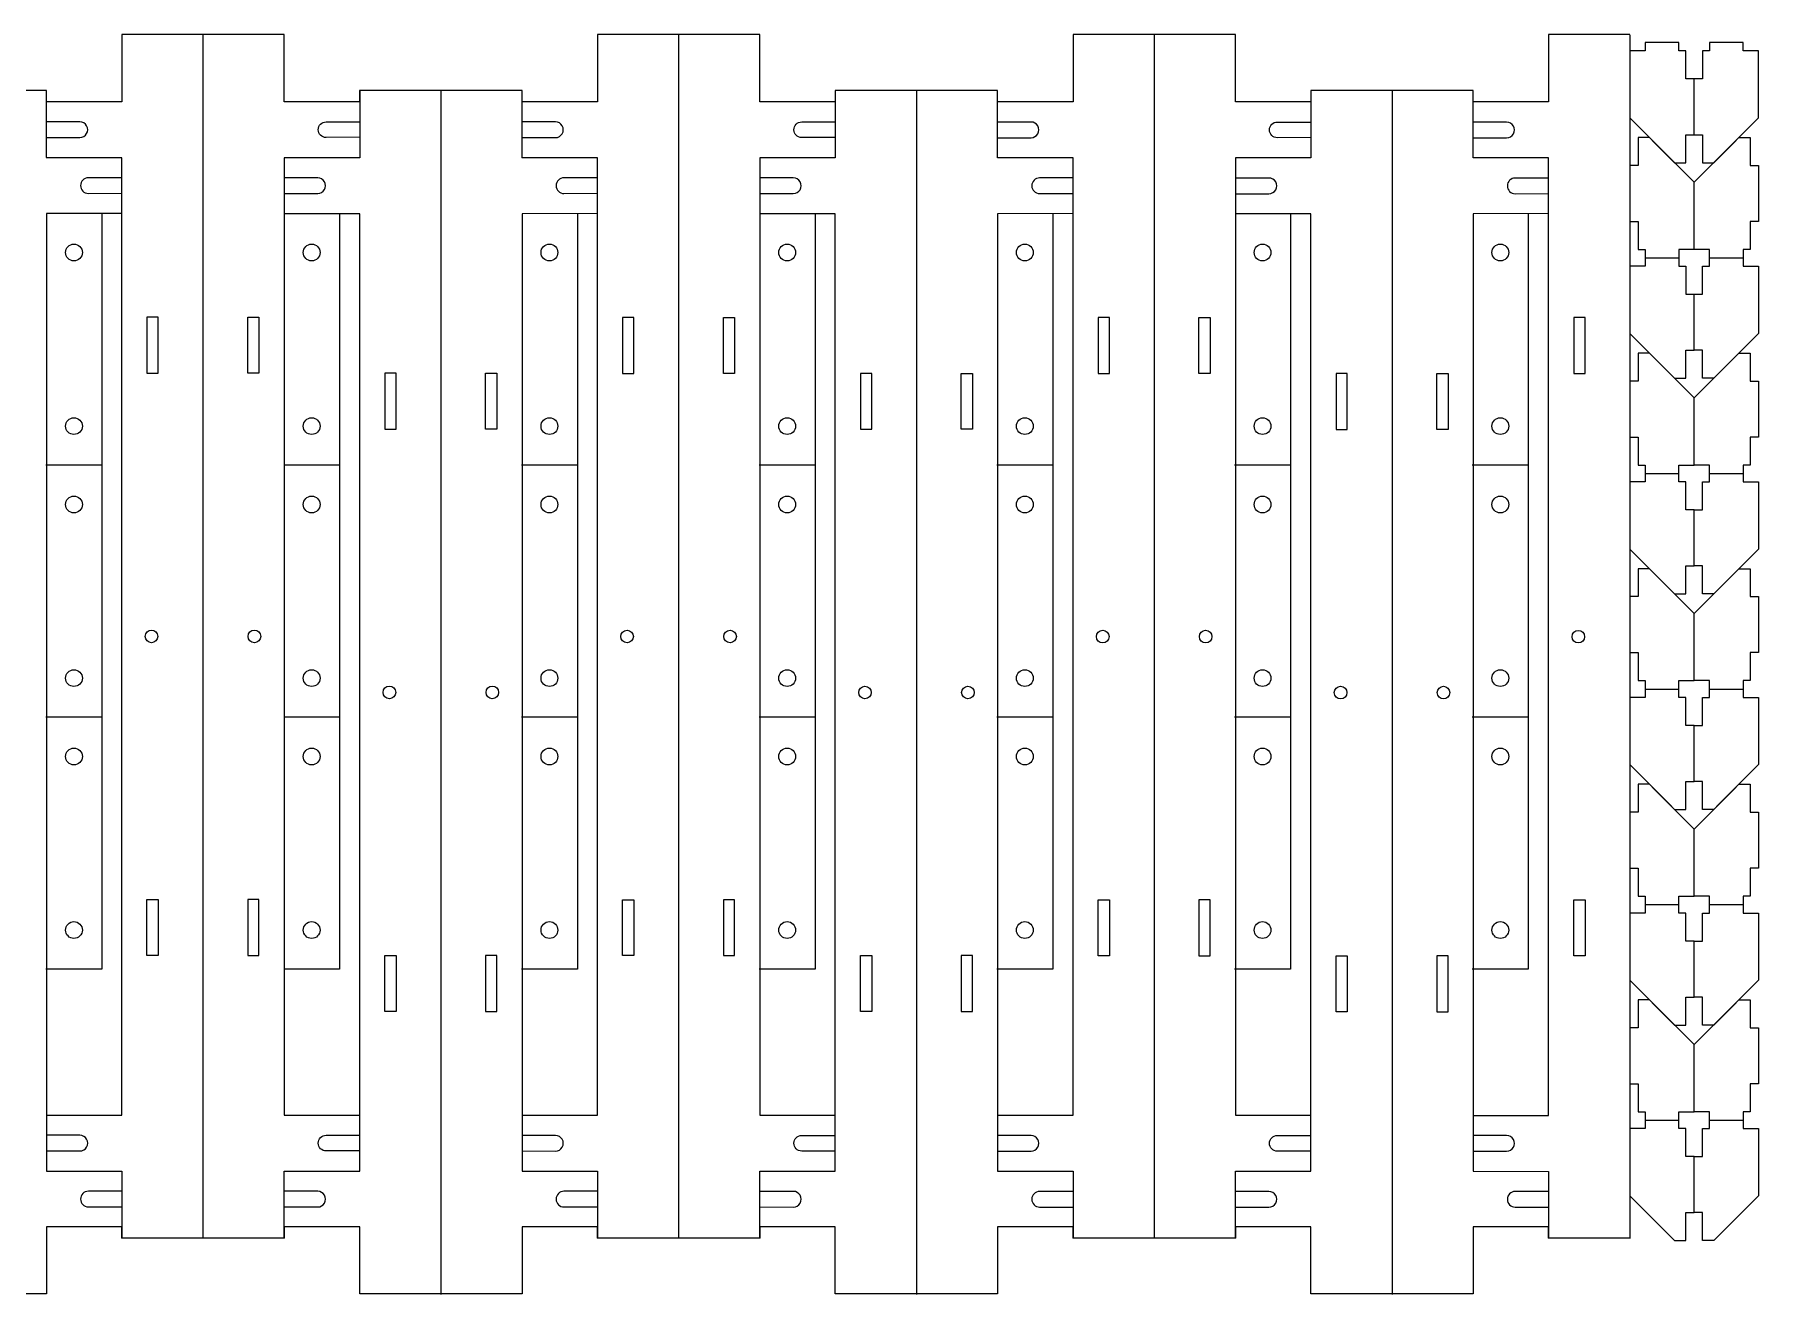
# Model space of a CAD drawing. Header units: millimetres. Extents: x -302 to 302, y -113 to 112.
# Drawn here: x -6.4 to 301.6, y -112.8 to 112.3 of the extents above; entities that cross this region are included whole.
import ezdxf

# ---------------------------------------------------------------- set-up
doc = ezdxf.new("R2010")
doc.units = ezdxf.units.MM
doc.header["$MEASUREMENT"] = 0
doc.layers.add('Layer 1', color=7, linetype='Continuous')

msp = doc.modelspace()

# ---------------------------------------------------------------- linework, layer by layer
at = {"layer": 'Layer 1', "color": 175, "lineweight": 18}
for points in [[(278.6222, 112.2354), (264.1222, 112.2354), (264.1222, 100.2354), (250.6485, 100.2354), (250.6485, 102.2354), (221.6222, 102.2354), (221.6222, 100.2202), (208.1485, 100.2202), (208.1485, 112.2202), (208.1485, 112.2354), (179.1485, 112.2354), (179.1485, 100.2354), (165.6748, 100.2354), (165.6748, 102.2354), (136.6485, 102.2354), (136.6485, 100.2202), (123.1748, 100.2202), (123.1748, 112.2202), (123.1748, 112.2354), (94.1748, 112.2354), (94.1748, 100.2354), (80.7011, 100.2354), (80.7011, 102.2354), (51.6748, 102.2354), (51.6748, 100.2202), (38.2011, 100.2202), (38.2011, 112.2202), (38.2011, 112.2354), (9.2011, 112.2354), (9.2011, 100.2354), (-4.2726, 100.2354), (-4.2726, 102.2354), (-33.2989, 102.2354)], [(278.6222, -102.6734), (264.1222, -102.6734), (264.1222, -100.6582), (250.6485, -100.6582), (250.6485, -112.6582), (250.6485, -112.6734), (221.6485, -112.6734), (221.6485, -100.6734), (208.1748, -100.6734), (208.1748, -102.6734), (179.1485, -102.6734), (179.1485, -100.6582), (165.6748, -100.6582), (165.6748, -112.6582), (165.6748, -112.6734), (136.6748, -112.6734), (136.6748, -100.6734), (123.2011, -100.6734), (123.2011, -102.6734), (94.1748, -102.6734), (94.1748, -100.6582), (80.7011, -100.6582), (80.7011, -112.6582), (80.7011, -112.6734), (51.7011, -112.6734), (51.7011, -100.6734), (38.2274, -100.6734), (38.2274, -102.6734), (9.2011, -102.6734), (9.2011, -100.6582), (-4.2726, -100.6582), (-4.2726, -112.6582), (-4.2726, -112.6734), (-33.2726, -112.6734)]]:
    msp.add_lwpolyline(points, dxfattribs=at)
at = {"layer": 'Layer 1', "color": 114, "lineweight": 9}
for points in [[(23.7011, 112.2658), (23.7011, -102.7342)], [(108.6748, 112.2506), (108.6748, -102.7494)], [(193.6485, 112.2354), (193.6485, -102.7646)], [(278.6222, 112.2202), (278.6222, -102.7798)], [(-4.2726, 90.281), (-4.2726, 102.281)], [(51.7011, 102.2658), (51.7011, 90.2658), (38.2011, 90.2658), (38.2011, -80.7342), (51.7011, -80.7342)], [(66.2011, 102.2658), (66.2011, -112.7342)], [(80.7011, 90.2658), (80.7011, 102.2658)], [(136.6748, 102.2506), (136.6748, 90.2506), (123.1748, 90.2506), (123.1748, -80.7494), (136.6748, -80.7494)], [(151.1748, 102.2506), (151.1748, -112.7494)], [(165.6748, 90.2506), (165.6748, 102.2506)], [(221.6485, 102.2354), (221.6485, 90.2354), (208.1485, 90.2354), (208.1485, -80.7646), (221.6485, -80.7646)], [(236.1485, 102.2354), (236.1485, -112.7646)], [(250.6485, 90.2354), (250.6485, 102.2354)], [(1.7011, 96.6658), (-4.2989, 96.6658)], [(45.7011, 96.6658), (51.7011, 96.6658)], [(86.6748, 96.6506), (80.6748, 96.6506)], [(130.6748, 96.6506), (136.6748, 96.6506)], [(171.6485, 96.6354), (165.6485, 96.6354)], [(215.6485, 96.6354), (221.6485, 96.6354)], [(256.6222, 96.6202), (250.6222, 96.6202)], [(-4.2989, 93.8658), (1.7011, 93.8658)], [(51.6481, 93.9001), (45.7011, 93.8658)], [(80.6748, 93.8506), (86.6748, 93.8506)], [(136.6218, 93.8849), (130.6748, 93.8506)], [(165.6485, 93.8354), (171.6485, 93.8354)], [(221.5955, 93.8697), (215.6485, 93.8354)], [(250.6222, 93.8202), (256.6222, 93.8202)], [(-4.2989, -80.7342), (9.2011, -80.7342), (9.2011, 90.2658), (-4.2989, 90.2658)], [(80.6748, -80.7494), (94.1748, -80.7494), (94.1748, 90.2506), (80.6748, 90.2506)], [(165.6485, -80.7646), (179.1485, -80.7646), (179.1485, 90.2354), (165.6485, 90.2354)], [(250.6222, -80.7798), (264.1222, -80.7798), (264.1222, 90.2202), (250.6222, 90.2202)], [(9.2274, 86.681), (3.2274, 86.681)], [(44.2011, 86.6658), (38.2011, 86.6658)], [(94.2011, 86.6658), (88.2011, 86.6658)], [(129.1748, 86.6506), (123.1748, 86.6506)], [(179.1748, 86.6506), (173.1748, 86.6506)], [(214.1485, 86.6354), (208.1485, 86.6354)], [(264.1485, 86.6354), (258.1485, 86.6354)], [(3.2274, 83.881), (9.1744, 83.9153)], [(38.2011, 83.8658), (44.2011, 83.8658)], [(88.2011, 83.8658), (94.1481, 83.9001)], [(123.1748, 83.8506), (129.1748, 83.8506)], [(173.1748, 83.8506), (179.1218, 83.8849)], [(208.1485, 83.8354), (214.1485, 83.8354)], [(258.1485, 83.8354), (264.0955, 83.8697)], [(9.1744, 80.3153), (-4.2726, 80.281), (-4.2726, -90.719), (9.2011, -90.7342), (9.2011, -102.7342)], [(38.2011, -102.7342), (38.2011, -90.7342), (51.7011, -90.7342), (51.7011, 80.2658), (38.2011, 80.2658)], [(94.1481, 80.3001), (80.7011, 80.2658), (80.7011, -90.7342), (94.1748, -90.7494), (94.1748, -102.7494)], [(123.1748, -102.7494), (123.1748, -90.7494), (136.6748, -90.7494), (136.6748, 80.2506), (123.1748, 80.2506)], [(179.1218, 80.2849), (165.6748, 80.2506), (165.6748, -90.7494), (179.1485, -90.7646), (179.1485, -102.7646)], [(208.1485, -102.7646), (208.1485, -90.7646), (221.6485, -90.7646), (221.6485, 80.2354), (208.1485, 80.2354)], [(264.0955, 80.2697), (250.6485, 80.2354), (250.6485, -90.7646), (264.1222, -90.7798), (264.1222, -102.7798)], [(1.7011, -84.3342), (-4.2989, -84.3342)], [(45.7011, -84.3342), (51.7011, -84.3342)], [(86.6748, -84.3494), (80.6748, -84.3494)], [(130.6748, -84.3494), (136.6748, -84.3494)], [(171.6485, -84.3646), (165.6485, -84.3646)], [(215.6485, -84.3646), (221.6485, -84.3646)], [(256.6222, -84.3798), (250.6222, -84.3798)], [(-4.2726, -87.119), (1.7011, -87.1342)], [(51.7011, -87.1342), (45.7011, -87.1342)], [(80.7011, -87.1342), (86.6748, -87.1494)], [(136.6748, -87.1494), (130.6748, -87.1494)], [(165.6748, -87.1494), (171.6485, -87.1646)], [(221.6485, -87.1646), (215.6485, -87.1646)], [(250.6485, -87.1646), (256.6222, -87.1798)], [(9.2274, -94.319), (3.2274, -94.319)], [(44.2011, -94.3342), (38.2011, -94.3342)], [(94.2011, -94.3342), (88.2011, -94.3342)], [(129.1748, -94.3494), (123.1748, -94.3494)], [(179.1748, -94.3494), (173.1748, -94.3494)], [(214.1485, -94.3646), (208.1485, -94.3646)], [(264.1485, -94.3646), (258.1485, -94.3646)], [(3.2274, -97.119), (9.2274, -97.119)], [(38.2274, -97.119), (44.2011, -97.1342)], [(88.2011, -97.1342), (94.2011, -97.1342)], [(123.2011, -97.1342), (129.1748, -97.1494)], [(173.1748, -97.1494), (179.1748, -97.1494)], [(208.1748, -97.1494), (214.1485, -97.1646)], [(258.1485, -97.1646), (264.1485, -97.1646)]]:
    msp.add_lwpolyline(points, dxfattribs=at)
at = {"layer": 'Layer 1', "lineweight": 9}
for points in [[(290.1222, 94.3653), (290.1222, 104.3653), (288.6222, 104.3653), (288.6222, 109.3653), (287.3722, 109.3653), (287.3722, 110.8653), (281.3722, 110.8653), (281.3722, 109.3653), (278.6222, 109.3653)], [(278.6222, 97.3653), (286.6222, 89.3653), (288.6222, 89.3653), (288.6222, 94.3653), (290.1222, 94.3653), (291.6222, 94.3653), (291.6222, 89.3653), (293.6222, 89.3653), (301.6222, 97.3653), (301.6222, 109.3653), (298.8722, 109.3653), (298.8722, 110.8653), (292.8722, 110.8653), (292.8722, 109.3653), (291.6222, 109.3653), (291.6222, 104.3653), (290.1222, 104.3653)], [(290.1222, 73.8653), (290.1222, 85.8653), (282.1222, 93.8653), (280.1222, 93.8653), (280.1222, 88.8653), (278.6222, 88.8653)], [(290.1222, 85.8653), (298.1222, 93.8653), (300.1222, 93.8653), (300.1222, 88.8653), (301.6222, 88.8653), (301.6222, 78.8653), (300.1222, 78.8653), (300.1222, 73.8653), (298.8722, 73.8653), (298.8722, 72.3653), (298.8722, 70.8653), (301.6222, 70.8653), (301.6222, 58.8653), (293.6222, 50.8653), (291.6222, 50.8653), (291.6222, 55.8653), (290.1222, 55.8653)], [(278.6222, 78.8653), (280.1222, 78.8653), (280.1222, 73.8653), (281.3722, 73.8653), (281.3722, 72.3653), (287.3722, 72.3653)], [(281.3722, 72.3653), (281.3722, 70.8653), (278.6222, 70.8653)], [(291.6222, 65.8653), (291.6222, 70.8653), (292.8722, 70.8653), (292.8722, 72.3653), (292.8722, 73.8653), (290.1222, 73.8653), (287.3722, 73.8653), (287.3722, 72.3653), (287.3722, 70.8653), (288.6222, 70.8653), (288.6222, 65.8653), (290.1222, 65.8653), (291.6222, 65.8653)], [(292.8722, 72.3653), (298.8722, 72.3653)], [(278.6222, 58.8653), (286.6222, 50.8653), (288.6222, 50.8653), (288.6222, 55.8653), (290.1222, 55.8653), (290.1222, 65.8653)], [(278.6222, 20.3653), (286.6222, 12.3653), (288.6222, 12.3653), (288.6222, 17.3653), (290.1222, 17.3653), (290.1222, 27.3653), (288.6222, 27.3653), (288.6222, 32.3653), (287.3722, 32.3653), (287.3722, 33.8653), (287.3722, 35.3653), (290.1222, 35.3653), (290.1222, 47.3653), (282.1222, 55.3653), (280.1222, 55.3653), (280.1222, 50.3653), (278.6222, 50.3653)], [(290.1222, 47.3653), (298.1222, 55.3653), (300.1222, 55.3653), (300.1222, 50.3653), (301.6222, 50.3653), (301.6222, 40.3653), (300.1222, 40.3653), (300.1222, 35.3653), (298.8722, 35.3653), (298.8722, 33.8653), (298.8722, 32.3653), (301.6222, 32.3653), (301.6222, 20.3653), (293.6222, 12.3653), (291.6222, 12.3653), (291.6222, 17.3653), (290.1222, 17.3653)], [(278.6222, 40.3653), (280.1222, 40.3653), (280.1222, 35.3653), (281.3722, 35.3653), (281.3722, 33.8653), (287.3722, 33.8653)], [(290.1222, 27.3653), (291.6222, 27.3653), (291.6222, 32.3653), (292.8722, 32.3653), (292.8722, 33.8653), (292.8722, 35.3653), (290.1222, 35.3653)], [(281.3722, 33.8653), (281.3722, 32.3653), (278.6222, 32.3653)], [(292.8722, 33.8653), (298.8722, 33.8653)], [(278.6222, -18.1347), (286.6222, -26.1347), (288.6222, -26.1347), (288.6222, -21.1347), (290.1222, -21.1347), (290.1222, -11.1347), (288.6222, -11.1347), (288.6222, -6.1347), (287.3722, -6.1347), (287.3722, -4.6347), (287.3722, -3.1347), (290.1222, -3.1347), (290.1222, 8.8653), (282.1222, 16.8653), (280.1222, 16.8653), (280.1222, 11.8653), (278.6222, 11.8653)], [(290.1222, 8.8653), (298.1222, 16.8653), (300.1222, 16.8653), (300.1222, 11.8653), (301.6222, 11.8653), (301.6222, 1.8653), (300.1222, 1.8653), (300.1222, -3.1347), (298.8722, -3.1347), (298.8722, -4.6347), (298.8722, -6.1347), (301.6222, -6.1347), (301.6222, -18.1347), (293.6222, -26.1347), (291.6222, -26.1347), (291.6222, -21.1347), (290.1222, -21.1347)], [(278.6222, 1.8653), (280.1222, 1.8653), (280.1222, -3.1347), (281.3722, -3.1347), (281.3722, -4.6347), (287.3722, -4.6347)], [(281.3722, -4.6347), (281.3722, -6.1347), (278.6222, -6.1347)], [(290.1222, -11.1347), (291.6222, -11.1347), (291.6222, -6.1347), (292.8722, -6.1347), (292.8722, -4.6347), (292.8722, -3.1347), (290.1222, -3.1347)], [(292.8722, -4.6347), (298.8722, -4.6347)], [(278.6222, -56.6347), (286.6222, -64.6347), (288.6222, -64.6347), (288.6222, -59.6347), (290.1222, -59.6347), (290.1222, -49.6347), (288.6222, -49.6347), (288.6222, -44.6347), (287.3722, -44.6347), (287.3722, -43.1347), (287.3722, -41.6347), (290.1222, -41.6347), (290.1222, -29.6347), (282.1222, -21.6347), (280.1222, -21.6347), (280.1222, -26.6347), (278.6222, -26.6347)], [(290.1222, -29.6347), (298.1222, -21.6347), (300.1222, -21.6347), (300.1222, -26.6347), (301.6222, -26.6347), (301.6222, -36.6347), (300.1222, -36.6347), (300.1222, -41.6347), (298.8722, -41.6347), (298.8722, -43.1347), (298.8722, -44.6347), (301.6222, -44.6347), (301.6222, -56.6347), (293.6222, -64.6347), (291.6222, -64.6347), (291.6222, -59.6347), (290.1222, -59.6347)], [(278.6222, -36.6347), (280.1222, -36.6347), (280.1222, -41.6347), (281.3722, -41.6347), (281.3722, -43.1347), (287.3722, -43.1347)], [(290.1222, -49.6347), (291.6222, -49.6347), (291.6222, -44.6347), (292.8722, -44.6347), (292.8722, -43.1347), (292.8722, -41.6347), (290.1222, -41.6347)], [(281.3722, -43.1347), (281.3722, -44.6347), (278.6222, -44.6347)], [(292.8722, -43.1347), (298.8722, -43.1347)], [(278.6222, -95.1347), (286.6222, -103.1347), (288.6222, -103.1347), (288.6222, -98.1347), (290.1222, -98.1347), (290.1222, -88.1347), (288.6222, -88.1347), (288.6222, -83.1347), (287.3722, -83.1347), (287.3722, -81.6347), (287.3722, -80.1347), (290.1222, -80.1347), (290.1222, -68.1347), (282.1222, -60.1347), (280.1222, -60.1347), (280.1222, -65.1347), (278.6222, -65.1347)], [(290.1222, -68.1347), (298.1222, -60.1347), (300.1222, -60.1347), (300.1222, -65.1347), (301.6222, -65.1347), (301.6222, -75.1347), (300.1222, -75.1347), (300.1222, -80.1347), (298.8722, -80.1347), (298.8722, -81.6347), (298.8722, -83.1347), (301.6222, -83.1347), (301.6222, -95.1347), (293.6222, -103.1347), (291.6222, -103.1347), (291.6222, -98.1347), (290.1222, -98.1347)], [(278.6222, -75.1347), (280.1222, -75.1347), (280.1222, -80.1347), (281.3722, -80.1347), (281.3722, -81.6347), (287.3722, -81.6347)], [(281.3722, -81.6347), (281.3722, -83.1347), (278.6222, -83.1347)], [(290.1222, -88.1347), (291.6222, -88.1347), (291.6222, -83.1347), (292.8722, -83.1347), (292.8722, -81.6347), (292.8722, -80.1347), (290.1222, -80.1347)], [(292.8722, -81.6347), (298.8722, -81.6347)]]:
    msp.add_lwpolyline(points, dxfattribs=at)
at = {"layer": 'Layer 1', "color": 240, "lineweight": 9}
for points in [[(5.6485, 80.3266), (5.6485, 35.3266), (5.6485, -9.6734), (5.6485, -54.6734), (-4.3515, -54.6734)], [(48.1222, 80.3266), (48.1222, 35.3266), (48.1222, -9.6734), (48.1222, -54.6734), (38.1222, -54.6734)], [(90.5959, 80.3266), (90.5959, 35.3266), (90.5959, -9.6734), (90.5959, -54.6734), (80.5959, -54.6734)], [(133.0696, 80.3266), (133.0696, 35.3266), (133.0696, -9.6734), (133.0696, -54.6734), (123.0696, -54.6734)], [(175.5433, 80.3266), (175.5433, 35.3266), (175.5433, -9.6734), (175.5433, -54.6734), (165.5433, -54.6734)], [(218.017, 80.3266), (218.017, 35.3266), (218.017, -9.6734), (218.017, -54.6734), (208.017, -54.6734)], [(260.4907, 80.3266), (260.4907, 35.3266), (260.4907, -9.6734), (260.4907, -54.6734), (250.4907, -54.6734)], [(15.7011, 51.7658), (15.7011, 61.7658), (13.7011, 61.7658), (13.7011, 51.7658), (15.7011, 51.7658)], [(31.7011, 51.7658), (31.7011, 61.7658), (33.7011, 61.7658), (33.7011, 51.7658), (31.7011, 51.7658)], [(100.6748, 51.7506), (100.6748, 61.7506), (98.6748, 61.7506), (98.6748, 51.7506), (100.6748, 51.7506)], [(116.6748, 51.7506), (116.6748, 61.7506), (118.6748, 61.7506), (118.6748, 51.7506), (116.6748, 51.7506)], [(185.6485, 51.7354), (185.6485, 61.7354), (183.6485, 61.7354), (183.6485, 51.7354), (185.6485, 51.7354)], [(201.6485, 51.7354), (201.6485, 61.7354), (203.6485, 61.7354), (203.6485, 51.7354), (201.6485, 51.7354)], [(270.6222, 51.7202), (270.6222, 61.7202), (268.6222, 61.7202), (268.6222, 51.7202), (270.6222, 51.7202)], [(58.2011, 41.7658), (58.2011, 51.7658), (56.2011, 51.7658), (56.2011, 41.7658), (58.2011, 41.7658)], [(74.2011, 41.7658), (74.2011, 51.7658), (76.2011, 51.7658), (76.2011, 41.7658), (74.2011, 41.7658)], [(143.1748, 41.7506), (143.1748, 51.7506), (141.1748, 51.7506), (141.1748, 41.7506), (143.1748, 41.7506)], [(159.1748, 41.7506), (159.1748, 51.7506), (161.1748, 51.7506), (161.1748, 41.7506), (159.1748, 41.7506)], [(228.1485, 41.7354), (228.1485, 51.7354), (226.1485, 51.7354), (226.1485, 41.7354), (228.1485, 41.7354)], [(244.1485, 41.7354), (244.1485, 51.7354), (246.1485, 51.7354), (246.1485, 41.7354), (244.1485, 41.7354)], [(5.6485, 35.3266), (-4.3515, 35.3266)], [(48.1222, 35.3266), (38.1222, 35.3266)], [(90.5959, 35.3266), (80.5959, 35.3266)], [(133.0696, 35.3266), (123.0696, 35.3266)], [(175.5433, 35.3266), (165.5433, 35.3266)], [(218.017, 35.3266), (208.017, 35.3266)], [(260.4907, 35.3266), (250.4907, 35.3266)], [(5.6485, -9.6734), (-4.3515, -9.6734)], [(48.1222, -9.6734), (38.1222, -9.6734)], [(90.5959, -9.6734), (80.5959, -9.6734)], [(133.0696, -9.6734), (123.0696, -9.6734)], [(175.5433, -9.6734), (165.5433, -9.6734)], [(218.017, -9.6734), (208.017, -9.6734)], [(260.4907, -9.6734), (250.4907, -9.6734)], [(15.7011, -42.2342), (15.7011, -52.2342), (13.7011, -52.2342), (13.7011, -42.2342), (15.7011, -42.2342)], [(31.7011, -42.2342), (31.7011, -52.2342), (33.7011, -52.2342), (33.7011, -42.2342), (31.7011, -42.2342)], [(100.6748, -42.2494), (100.6748, -52.2494), (98.6748, -52.2494), (98.6748, -42.2494), (100.6748, -42.2494)], [(116.6748, -42.2494), (116.6748, -52.2494), (118.6748, -52.2494), (118.6748, -42.2494), (116.6748, -42.2494)], [(185.6485, -42.2646), (185.6485, -52.2646), (183.6485, -52.2646), (183.6485, -42.2646), (185.6485, -42.2646)], [(201.6485, -42.2646), (201.6485, -52.2646), (203.6485, -52.2646), (203.6485, -42.2646), (201.6485, -42.2646)], [(270.6222, -42.2798), (270.6222, -52.2798), (268.6222, -52.2798), (268.6222, -42.2798), (270.6222, -42.2798)], [(58.2011, -52.2342), (58.2011, -62.2342), (56.2011, -62.2342), (56.2011, -52.2342), (58.2011, -52.2342)], [(74.2011, -52.2342), (74.2011, -62.2342), (76.2011, -62.2342), (76.2011, -52.2342), (74.2011, -52.2342)], [(143.1748, -52.2494), (143.1748, -62.2494), (141.1748, -62.2494), (141.1748, -52.2494), (143.1748, -52.2494)], [(159.1748, -52.2494), (159.1748, -62.2494), (161.1748, -62.2494), (161.1748, -52.2494), (159.1748, -52.2494)], [(228.1485, -52.2646), (228.1485, -62.2646), (226.1485, -62.2646), (226.1485, -52.2646), (228.1485, -52.2646)], [(244.1485, -52.2646), (244.1485, -62.2646), (246.1485, -62.2646), (246.1485, -52.2646), (244.1485, -52.2646)]]:
    msp.add_lwpolyline(points, dxfattribs=at)
at = {"layer": 'Layer 1', "color": 114, "lineweight": 9}
for points, knots in [([(1.7011, 93.8658), (2.2013, 93.8658), (2.6635, 94.1326), (2.9136, 94.5658), (3.1636, 94.9989), (3.1636, 95.5326), (2.9136, 95.9658), (2.6635, 96.3989), (2.2013, 96.6658), (1.7011, 96.6658)], [0, 0, 0, 0, 1, 1, 1, 2, 2, 2, 3, 3, 3, 3]), ([(45.7011, 93.8658), (44.9279, 93.8658), (44.3011, 94.4926), (44.3011, 95.2658), (44.3011, 96.039), (44.9279, 96.6658), (45.7011, 96.6658)], [0, 0, 0, 0, 1, 1, 1, 2, 2, 2, 2]), ([(86.6748, 93.8506), (87.175, 93.8506), (87.6372, 94.1174), (87.8873, 94.5506), (88.1373, 94.9837), (88.1373, 95.5174), (87.8873, 95.9506), (87.6372, 96.3837), (87.175, 96.6506), (86.6748, 96.6506)], [0, 0, 0, 0, 1, 1, 1, 2, 2, 2, 3, 3, 3, 3]), ([(130.6748, 93.8506), (129.9016, 93.8506), (129.2748, 94.4774), (129.2748, 95.2506), (129.2748, 96.0238), (129.9016, 96.6506), (130.6748, 96.6506)], [0, 0, 0, 0, 1, 1, 1, 2, 2, 2, 2]), ([(171.6485, 93.8354), (172.1487, 93.8354), (172.6109, 94.1022), (172.861, 94.5354), (173.111, 94.9685), (173.111, 95.5022), (172.861, 95.9354), (172.6109, 96.3685), (172.1487, 96.6354), (171.6485, 96.6354)], [0, 0, 0, 0, 1, 1, 1, 2, 2, 2, 3, 3, 3, 3]), ([(215.6485, 93.8354), (214.8753, 93.8354), (214.2485, 94.4622), (214.2485, 95.2354), (214.2485, 96.0086), (214.8753, 96.6354), (215.6485, 96.6354)], [0, 0, 0, 0, 1, 1, 1, 2, 2, 2, 2]), ([(256.6222, 93.8202), (257.1224, 93.8202), (257.5846, 94.087), (257.8347, 94.5202), (258.0847, 94.9533), (258.0847, 95.487), (257.8347, 95.9202), (257.5846, 96.3533), (257.1224, 96.6202), (256.6222, 96.6202)], [0, 0, 0, 0, 1, 1, 1, 2, 2, 2, 3, 3, 3, 3]), ([(3.2274, 86.681), (2.4542, 86.681), (1.8274, 86.0542), (1.8274, 85.281), (1.8274, 84.5078), (2.4542, 83.881), (3.2274, 83.881)], [0, 0, 0, 0, 1, 1, 1, 2, 2, 2, 2]), ([(44.2011, 83.8658), (44.7013, 83.8658), (45.1635, 84.1326), (45.4136, 84.5658), (45.6636, 84.9989), (45.6636, 85.5326), (45.4136, 85.9658), (45.1635, 86.3989), (44.7013, 86.6658), (44.2011, 86.6658)], [0, 0, 0, 0, 1, 1, 1, 2, 2, 2, 3, 3, 3, 3]), ([(88.2011, 86.6658), (87.4279, 86.6658), (86.8011, 86.039), (86.8011, 85.2658), (86.8011, 84.4926), (87.4279, 83.8658), (88.2011, 83.8658)], [0, 0, 0, 0, 1, 1, 1, 2, 2, 2, 2]), ([(129.1748, 83.8506), (129.675, 83.8506), (130.1372, 84.1174), (130.3873, 84.5506), (130.6373, 84.9837), (130.6373, 85.5174), (130.3873, 85.9506), (130.1372, 86.3837), (129.675, 86.6506), (129.1748, 86.6506)], [0, 0, 0, 0, 1, 1, 1, 2, 2, 2, 3, 3, 3, 3]), ([(173.1748, 86.6506), (172.4016, 86.6506), (171.7748, 86.0238), (171.7748, 85.2506), (171.7748, 84.4774), (172.4016, 83.8506), (173.1748, 83.8506)], [0, 0, 0, 0, 1, 1, 1, 2, 2, 2, 2]), ([(214.1485, 83.8354), (214.6487, 83.8354), (215.1109, 84.1022), (215.361, 84.5354), (215.611, 84.9685), (215.611, 85.5022), (215.361, 85.9354), (215.1109, 86.3685), (214.6487, 86.6354), (214.1485, 86.6354)], [0, 0, 0, 0, 1, 1, 1, 2, 2, 2, 3, 3, 3, 3]), ([(258.1485, 86.6354), (257.3753, 86.6354), (256.7485, 86.0086), (256.7485, 85.2354), (256.7485, 84.4622), (257.3753, 83.8354), (258.1485, 83.8354)], [0, 0, 0, 0, 1, 1, 1, 2, 2, 2, 2]), ([(1.7011, -87.1342), (2.2013, -87.1354), (2.6636, -86.8674), (2.9136, -86.4342), (3.1636, -86.0012), (3.1636, -85.4674), (2.9136, -85.0342), (2.6635, -84.6011), (2.2013, -84.3342), (1.7011, -84.3342)], [0, 0, 0, 0, 1, 1, 1, 2, 2, 2, 3, 3, 3, 3]), ([(45.7011, -87.1342), (44.9279, -87.1342), (44.3011, -86.5074), (44.3011, -85.7342), (44.3011, -84.961), (44.9279, -84.3342), (45.7011, -84.3342)], [0, 0, 0, 0, 1, 1, 1, 2, 2, 2, 2]), ([(86.6748, -87.1494), (87.175, -87.1506), (87.6373, -86.8826), (87.8873, -86.4494), (88.1373, -86.0164), (88.1373, -85.4826), (87.8873, -85.0494), (87.6372, -84.6163), (87.175, -84.3494), (86.6748, -84.3494)], [0, 0, 0, 0, 1, 1, 1, 2, 2, 2, 3, 3, 3, 3]), ([(130.6748, -87.1494), (129.9016, -87.1494), (129.2748, -86.5226), (129.2748, -85.7494), (129.2748, -84.9762), (129.9016, -84.3494), (130.6748, -84.3494)], [0, 0, 0, 0, 1, 1, 1, 2, 2, 2, 2]), ([(171.6485, -87.1646), (172.1487, -87.1658), (172.611, -86.8978), (172.861, -86.4646), (173.111, -86.0316), (173.111, -85.4978), (172.861, -85.0646), (172.6109, -84.6315), (172.1487, -84.3646), (171.6485, -84.3646)], [0, 0, 0, 0, 1, 1, 1, 2, 2, 2, 3, 3, 3, 3]), ([(215.6485, -87.1646), (214.8753, -87.1646), (214.2485, -86.5378), (214.2485, -85.7646), (214.2485, -84.9914), (214.8753, -84.3646), (215.6485, -84.3646)], [0, 0, 0, 0, 1, 1, 1, 2, 2, 2, 2]), ([(256.6222, -87.1798), (257.1224, -87.181), (257.5847, -86.913), (257.8347, -86.4798), (258.0847, -86.0468), (258.0847, -85.513), (257.8347, -85.0798), (257.5846, -84.6467), (257.1224, -84.3798), (256.6222, -84.3798)], [0, 0, 0, 0, 1, 1, 1, 2, 2, 2, 3, 3, 3, 3]), ([(3.2274, -94.319), (2.4542, -94.319), (1.8274, -94.9458), (1.8274, -95.719), (1.8274, -96.4922), (2.4542, -97.119), (3.2274, -97.119)], [0, 0, 0, 0, 1, 1, 1, 2, 2, 2, 2]), ([(44.2011, -97.1342), (44.7013, -97.1354), (45.1636, -96.8674), (45.4136, -96.4342), (45.6636, -96.0012), (45.6636, -95.4674), (45.4136, -95.0342), (45.1635, -94.6011), (44.7013, -94.3342), (44.2011, -94.3342)], [0, 0, 0, 0, 1, 1, 1, 2, 2, 2, 3, 3, 3, 3]), ([(88.2011, -94.3342), (87.4279, -94.3342), (86.8011, -94.961), (86.8011, -95.7342), (86.8011, -96.5074), (87.4279, -97.1342), (88.2011, -97.1342)], [0, 0, 0, 0, 1, 1, 1, 2, 2, 2, 2]), ([(129.1748, -97.1494), (129.675, -97.1506), (130.1373, -96.8826), (130.3873, -96.4494), (130.6373, -96.0164), (130.6373, -95.4826), (130.3873, -95.0494), (130.1372, -94.6163), (129.675, -94.3494), (129.1748, -94.3494)], [0, 0, 0, 0, 1, 1, 1, 2, 2, 2, 3, 3, 3, 3]), ([(173.1748, -94.3494), (172.4016, -94.3494), (171.7748, -94.9762), (171.7748, -95.7494), (171.7748, -96.5226), (172.4016, -97.1494), (173.1748, -97.1494)], [0, 0, 0, 0, 1, 1, 1, 2, 2, 2, 2]), ([(214.1485, -97.1646), (214.6487, -97.1658), (215.111, -96.8978), (215.361, -96.4646), (215.611, -96.0316), (215.611, -95.4978), (215.361, -95.0646), (215.1109, -94.6315), (214.6487, -94.3646), (214.1485, -94.3646)], [0, 0, 0, 0, 1, 1, 1, 2, 2, 2, 3, 3, 3, 3]), ([(258.1485, -94.3646), (257.3753, -94.3646), (256.7485, -94.9914), (256.7485, -95.7646), (256.7485, -96.5378), (257.3753, -97.1646), (258.1485, -97.1646)], [0, 0, 0, 0, 1, 1, 1, 2, 2, 2, 2])]:
    msp.add_open_spline(points, degree=3, knots=knots, dxfattribs=at)
at = {"layer": 'Layer 1', "color": 240, "lineweight": 9}
for points in [[(0.6485, 71.8266), (1.477, 71.8266), (2.1485, 72.4981), (2.1485, 73.3266), (2.1485, 74.155), (1.477, 74.8266), (0.6485, 74.8266), (-0.1799, 74.8266), (-0.8515, 74.155), (-0.8515, 73.3266), (-0.8515, 72.4982), (-0.1799, 71.8266), (0.6485, 71.8266)], [(43.1222, 71.8266), (43.9507, 71.8266), (44.6222, 72.4981), (44.6222, 73.3266), (44.6222, 74.155), (43.9507, 74.8266), (43.1222, 74.8266), (42.2938, 74.8266), (41.6222, 74.155), (41.6222, 73.3266), (41.6222, 72.4982), (42.2938, 71.8266), (43.1222, 71.8266)], [(85.5959, 71.8266), (86.4244, 71.8266), (87.0959, 72.4981), (87.0959, 73.3266), (87.0959, 74.155), (86.4244, 74.8266), (85.5959, 74.8266), (84.7675, 74.8266), (84.0959, 74.155), (84.0959, 73.3266), (84.0959, 72.4982), (84.7675, 71.8266), (85.5959, 71.8266)], [(128.0696, 71.8266), (128.8981, 71.8266), (129.5696, 72.4981), (129.5696, 73.3266), (129.5696, 74.155), (128.8981, 74.8266), (128.0696, 74.8266), (127.2412, 74.8266), (126.5696, 74.155), (126.5696, 73.3266), (126.5696, 72.4982), (127.2412, 71.8266), (128.0696, 71.8266)], [(170.5433, 71.8266), (171.3718, 71.8266), (172.0433, 72.4981), (172.0433, 73.3266), (172.0433, 74.155), (171.3718, 74.8266), (170.5433, 74.8266), (169.7149, 74.8266), (169.0433, 74.155), (169.0433, 73.3266), (169.0433, 72.4982), (169.7149, 71.8266), (170.5433, 71.8266)], [(213.017, 71.8266), (213.8455, 71.8266), (214.517, 72.4981), (214.517, 73.3266), (214.517, 74.155), (213.8455, 74.8266), (213.017, 74.8266), (212.1886, 74.8266), (211.517, 74.155), (211.517, 73.3266), (211.517, 72.4982), (212.1886, 71.8266), (213.017, 71.8266)], [(255.4907, 71.8266), (256.3192, 71.8266), (256.9907, 72.4981), (256.9907, 73.3266), (256.9907, 74.155), (256.3192, 74.8266), (255.4907, 74.8266), (254.6623, 74.8266), (253.9907, 74.155), (253.9907, 73.3266), (253.9907, 72.4982), (254.6623, 71.8266), (255.4907, 71.8266)], [(0.6485, 40.8266), (1.477, 40.8266), (2.1485, 41.4981), (2.1485, 42.3266), (2.1485, 43.155), (1.477, 43.8266), (0.6485, 43.8266), (-0.1799, 43.8266), (-0.8515, 43.155), (-0.8515, 42.3266), (-0.8515, 41.4982), (-0.1799, 40.8266), (0.6485, 40.8266)], [(43.1222, 40.8266), (43.9507, 40.8266), (44.6222, 41.4981), (44.6222, 42.3266), (44.6222, 43.155), (43.9507, 43.8266), (43.1222, 43.8266), (42.2938, 43.8266), (41.6222, 43.155), (41.6222, 42.3266), (41.6222, 41.4982), (42.2938, 40.8266), (43.1222, 40.8266)], [(85.5959, 40.8266), (86.4244, 40.8266), (87.0959, 41.4981), (87.0959, 42.3266), (87.0959, 43.155), (86.4244, 43.8266), (85.5959, 43.8266), (84.7675, 43.8266), (84.0959, 43.155), (84.0959, 42.3266), (84.0959, 41.4982), (84.7675, 40.8266), (85.5959, 40.8266)], [(128.0696, 40.8266), (128.8981, 40.8266), (129.5696, 41.4981), (129.5696, 42.3266), (129.5696, 43.155), (128.8981, 43.8266), (128.0696, 43.8266), (127.2412, 43.8266), (126.5696, 43.155), (126.5696, 42.3266), (126.5696, 41.4982), (127.2412, 40.8266), (128.0696, 40.8266)], [(170.5433, 40.8266), (171.3718, 40.8266), (172.0433, 41.4981), (172.0433, 42.3266), (172.0433, 43.155), (171.3718, 43.8266), (170.5433, 43.8266), (169.7149, 43.8266), (169.0433, 43.155), (169.0433, 42.3266), (169.0433, 41.4982), (169.7149, 40.8266), (170.5433, 40.8266)], [(213.017, 40.8266), (213.8455, 40.8266), (214.517, 41.4981), (214.517, 42.3266), (214.517, 43.155), (213.8455, 43.8266), (213.017, 43.8266), (212.1886, 43.8266), (211.517, 43.155), (211.517, 42.3266), (211.517, 41.4982), (212.1886, 40.8266), (213.017, 40.8266)], [(255.4907, 40.8266), (256.3192, 40.8266), (256.9907, 41.4981), (256.9907, 42.3266), (256.9907, 43.155), (256.3192, 43.8266), (255.4907, 43.8266), (254.6623, 43.8266), (253.9907, 43.155), (253.9907, 42.3266), (253.9907, 41.4982), (254.6623, 40.8266), (255.4907, 40.8266)], [(0.6485, 26.8266), (1.477, 26.8266), (2.1485, 27.4981), (2.1485, 28.3266), (2.1485, 29.155), (1.477, 29.8266), (0.6485, 29.8266), (-0.1799, 29.8266), (-0.8515, 29.155), (-0.8515, 28.3266), (-0.8515, 27.4982), (-0.1799, 26.8266), (0.6485, 26.8266)], [(43.1222, 26.8266), (43.9507, 26.8266), (44.6222, 27.4981), (44.6222, 28.3266), (44.6222, 29.155), (43.9507, 29.8266), (43.1222, 29.8266), (42.2938, 29.8266), (41.6222, 29.155), (41.6222, 28.3266), (41.6222, 27.4982), (42.2938, 26.8266), (43.1222, 26.8266)], [(85.5959, 26.8266), (86.4244, 26.8266), (87.0959, 27.4981), (87.0959, 28.3266), (87.0959, 29.155), (86.4244, 29.8266), (85.5959, 29.8266), (84.7675, 29.8266), (84.0959, 29.155), (84.0959, 28.3266), (84.0959, 27.4982), (84.7675, 26.8266), (85.5959, 26.8266)], [(128.0696, 26.8266), (128.8981, 26.8266), (129.5696, 27.4981), (129.5696, 28.3266), (129.5696, 29.155), (128.8981, 29.8266), (128.0696, 29.8266), (127.2412, 29.8266), (126.5696, 29.155), (126.5696, 28.3266), (126.5696, 27.4982), (127.2412, 26.8266), (128.0696, 26.8266)], [(170.5433, 26.8266), (171.3718, 26.8266), (172.0433, 27.4981), (172.0433, 28.3266), (172.0433, 29.155), (171.3718, 29.8266), (170.5433, 29.8266), (169.7149, 29.8266), (169.0433, 29.155), (169.0433, 28.3266), (169.0433, 27.4982), (169.7149, 26.8266), (170.5433, 26.8266)], [(213.017, 26.8266), (213.8455, 26.8266), (214.517, 27.4981), (214.517, 28.3266), (214.517, 29.155), (213.8455, 29.8266), (213.017, 29.8266), (212.1886, 29.8266), (211.517, 29.155), (211.517, 28.3266), (211.517, 27.4982), (212.1886, 26.8266), (213.017, 26.8266)], [(255.4907, 26.8266), (256.3192, 26.8266), (256.9907, 27.4981), (256.9907, 28.3266), (256.9907, 29.155), (256.3192, 29.8266), (255.4907, 29.8266), (254.6623, 29.8266), (253.9907, 29.155), (253.9907, 28.3266), (253.9907, 27.4982), (254.6623, 26.8266), (255.4907, 26.8266)], [(14.505, 3.6408), (15.1263, 3.6408), (15.63, 4.1444), (15.63, 4.7658), (15.63, 5.3871), (15.1263, 5.8908), (14.505, 5.8908), (13.8837, 5.8908), (13.38, 5.3871), (13.38, 4.7658), (13.38, 4.1444), (13.8837, 3.6408), (14.505, 3.6408)], [(32.8972, 3.6408), (33.5186, 3.6408), (34.0222, 4.1444), (34.0222, 4.7658), (34.0222, 5.3871), (33.5186, 5.8908), (32.8972, 5.8908), (32.2759, 5.8908), (31.7722, 5.3871), (31.7722, 4.7658), (31.7722, 4.1444), (32.2759, 3.6408), (32.8972, 3.6408)], [(99.4787, 3.6256), (100.1, 3.6256), (100.6037, 4.1292), (100.6037, 4.7506), (100.6037, 5.3719), (100.1, 5.8756), (99.4787, 5.8756), (98.8574, 5.8756), (98.3537, 5.3719), (98.3537, 4.7506), (98.3537, 4.1292), (98.8574, 3.6256), (99.4787, 3.6256)], [(117.8709, 3.6256), (118.4923, 3.6256), (118.9959, 4.1292), (118.9959, 4.7506), (118.9959, 5.3719), (118.4923, 5.8756), (117.8709, 5.8756), (117.2496, 5.8756), (116.7459, 5.3719), (116.7459, 4.7506), (116.7459, 4.1292), (117.2496, 3.6256), (117.8709, 3.6256)], [(184.4524, 3.6104), (185.0737, 3.6104), (185.5774, 4.114), (185.5774, 4.7354), (185.5774, 5.3567), (185.0737, 5.8604), (184.4524, 5.8604), (183.8311, 5.8604), (183.3274, 5.3567), (183.3274, 4.7354), (183.3274, 4.114), (183.8311, 3.6104), (184.4524, 3.6104)], [(202.8446, 3.6104), (203.466, 3.6104), (203.9696, 4.114), (203.9696, 4.7354), (203.9696, 5.3567), (203.466, 5.8604), (202.8446, 5.8604), (202.2233, 5.8604), (201.7196, 5.3567), (201.7196, 4.7354), (201.7196, 4.114), (202.2233, 3.6104), (202.8446, 3.6104)], [(269.4261, 3.5952), (270.0474, 3.5952), (270.5511, 4.0988), (270.5511, 4.7202), (270.5511, 5.3415), (270.0474, 5.8452), (269.4261, 5.8452), (268.8048, 5.8452), (268.3011, 5.3415), (268.3011, 4.7202), (268.3011, 4.0988), (268.8048, 3.5952), (269.4261, 3.5952)], [(0.6485, -4.1734), (1.477, -4.1734), (2.1485, -3.5019), (2.1485, -2.6734), (2.1485, -1.845), (1.477, -1.1734), (0.6485, -1.1734), (-0.1799, -1.1734), (-0.8515, -1.845), (-0.8515, -2.6734), (-0.8515, -3.5018), (-0.1799, -4.1734), (0.6485, -4.1734)], [(43.1222, -4.1734), (43.9507, -4.1734), (44.6222, -3.5019), (44.6222, -2.6734), (44.6222, -1.845), (43.9507, -1.1734), (43.1222, -1.1734), (42.2938, -1.1734), (41.6222, -1.845), (41.6222, -2.6734), (41.6222, -3.5018), (42.2938, -4.1734), (43.1222, -4.1734)], [(85.5959, -4.1734), (86.4244, -4.1734), (87.0959, -3.5019), (87.0959, -2.6734), (87.0959, -1.845), (86.4244, -1.1734), (85.5959, -1.1734), (84.7675, -1.1734), (84.0959, -1.845), (84.0959, -2.6734), (84.0959, -3.5018), (84.7675, -4.1734), (85.5959, -4.1734)], [(128.0696, -4.1734), (128.8981, -4.1734), (129.5696, -3.5019), (129.5696, -2.6734), (129.5696, -1.845), (128.8981, -1.1734), (128.0696, -1.1734), (127.2412, -1.1734), (126.5696, -1.845), (126.5696, -2.6734), (126.5696, -3.5018), (127.2412, -4.1734), (128.0696, -4.1734)], [(170.5433, -4.1734), (171.3718, -4.1734), (172.0433, -3.5019), (172.0433, -2.6734), (172.0433, -1.845), (171.3718, -1.1734), (170.5433, -1.1734), (169.7149, -1.1734), (169.0433, -1.845), (169.0433, -2.6734), (169.0433, -3.5018), (169.7149, -4.1734), (170.5433, -4.1734)], [(213.017, -4.1734), (213.8455, -4.1734), (214.517, -3.5019), (214.517, -2.6734), (214.517, -1.845), (213.8455, -1.1734), (213.017, -1.1734), (212.1886, -1.1734), (211.517, -1.845), (211.517, -2.6734), (211.517, -3.5018), (212.1886, -4.1734), (213.017, -4.1734)], [(255.4907, -4.1734), (256.3192, -4.1734), (256.9907, -3.5019), (256.9907, -2.6734), (256.9907, -1.845), (256.3192, -1.1734), (255.4907, -1.1734), (254.6623, -1.1734), (253.9907, -1.845), (253.9907, -2.6734), (253.9907, -3.5018), (254.6623, -4.1734), (255.4907, -4.1734)], [(57.005, -6.3592), (57.6263, -6.3592), (58.13, -5.8556), (58.13, -5.2342), (58.13, -4.6129), (57.6263, -4.1092), (57.005, -4.1092), (56.3837, -4.1092), (55.88, -4.6129), (55.88, -5.2342), (55.88, -5.8556), (56.3837, -6.3592), (57.005, -6.3592)], [(75.3972, -6.3592), (76.0186, -6.3592), (76.5222, -5.8556), (76.5222, -5.2342), (76.5222, -4.6129), (76.0186, -4.1092), (75.3972, -4.1092), (74.7759, -4.1092), (74.2722, -4.6129), (74.2722, -5.2342), (74.2722, -5.8556), (74.7759, -6.3592), (75.3972, -6.3592)], [(141.9787, -6.3744), (142.6, -6.3744), (143.1037, -5.8708), (143.1037, -5.2494), (143.1037, -4.6281), (142.6, -4.1244), (141.9787, -4.1244), (141.3574, -4.1244), (140.8537, -4.6281), (140.8537, -5.2494), (140.8537, -5.8708), (141.3574, -6.3744), (141.9787, -6.3744)], [(160.3709, -6.3744), (160.9923, -6.3744), (161.4959, -5.8708), (161.4959, -5.2494), (161.4959, -4.6281), (160.9923, -4.1244), (160.3709, -4.1244), (159.7496, -4.1244), (159.2459, -4.6281), (159.2459, -5.2494), (159.2459, -5.8708), (159.7496, -6.3744), (160.3709, -6.3744)], [(226.9524, -6.3896), (227.5737, -6.3896), (228.0774, -5.886), (228.0774, -5.2646), (228.0774, -4.6433), (227.5737, -4.1396), (226.9524, -4.1396), (226.3311, -4.1396), (225.8274, -4.6433), (225.8274, -5.2646), (225.8274, -5.886), (226.3311, -6.3896), (226.9524, -6.3896)], [(245.3446, -6.3896), (245.966, -6.3896), (246.4696, -5.886), (246.4696, -5.2646), (246.4696, -4.6433), (245.966, -4.1396), (245.3446, -4.1396), (244.7233, -4.1396), (244.2196, -4.6433), (244.2196, -5.2646), (244.2196, -5.886), (244.7233, -6.3896), (245.3446, -6.3896)], [(0.6485, -18.1734), (1.477, -18.1734), (2.1485, -17.5019), (2.1485, -16.6734), (2.1485, -15.845), (1.477, -15.1734), (0.6485, -15.1734), (-0.1799, -15.1734), (-0.8515, -15.845), (-0.8515, -16.6734), (-0.8515, -17.5018), (-0.1799, -18.1734), (0.6485, -18.1734)], [(43.1222, -18.1734), (43.9507, -18.1734), (44.6222, -17.5019), (44.6222, -16.6734), (44.6222, -15.845), (43.9507, -15.1734), (43.1222, -15.1734), (42.2938, -15.1734), (41.6222, -15.845), (41.6222, -16.6734), (41.6222, -17.5018), (42.2938, -18.1734), (43.1222, -18.1734)], [(85.5959, -18.1734), (86.4244, -18.1734), (87.0959, -17.5019), (87.0959, -16.6734), (87.0959, -15.845), (86.4244, -15.1734), (85.5959, -15.1734), (84.7675, -15.1734), (84.0959, -15.845), (84.0959, -16.6734), (84.0959, -17.5018), (84.7675, -18.1734), (85.5959, -18.1734)], [(128.0696, -18.1734), (128.8981, -18.1734), (129.5696, -17.5019), (129.5696, -16.6734), (129.5696, -15.845), (128.8981, -15.1734), (128.0696, -15.1734), (127.2412, -15.1734), (126.5696, -15.845), (126.5696, -16.6734), (126.5696, -17.5018), (127.2412, -18.1734), (128.0696, -18.1734)], [(170.5433, -18.1734), (171.3718, -18.1734), (172.0433, -17.5019), (172.0433, -16.6734), (172.0433, -15.845), (171.3718, -15.1734), (170.5433, -15.1734), (169.7149, -15.1734), (169.0433, -15.845), (169.0433, -16.6734), (169.0433, -17.5018), (169.7149, -18.1734), (170.5433, -18.1734)], [(213.017, -18.1734), (213.8455, -18.1734), (214.517, -17.5019), (214.517, -16.6734), (214.517, -15.845), (213.8455, -15.1734), (213.017, -15.1734), (212.1886, -15.1734), (211.517, -15.845), (211.517, -16.6734), (211.517, -17.5018), (212.1886, -18.1734), (213.017, -18.1734)], [(255.4907, -18.1734), (256.3192, -18.1734), (256.9907, -17.5019), (256.9907, -16.6734), (256.9907, -15.845), (256.3192, -15.1734), (255.4907, -15.1734), (254.6623, -15.1734), (253.9907, -15.845), (253.9907, -16.6734), (253.9907, -17.5018), (254.6623, -18.1734), (255.4907, -18.1734)], [(0.6485, -49.1734), (1.477, -49.1734), (2.1485, -48.5019), (2.1485, -47.6734), (2.1485, -46.845), (1.477, -46.1734), (0.6485, -46.1734), (-0.1799, -46.1734), (-0.8515, -46.845), (-0.8515, -47.6734), (-0.8515, -48.5018), (-0.1799, -49.1734), (0.6485, -49.1734)], [(43.1222, -49.1734), (43.9507, -49.1734), (44.6222, -48.5019), (44.6222, -47.6734), (44.6222, -46.845), (43.9507, -46.1734), (43.1222, -46.1734), (42.2938, -46.1734), (41.6222, -46.845), (41.6222, -47.6734), (41.6222, -48.5018), (42.2938, -49.1734), (43.1222, -49.1734)], [(85.5959, -49.1734), (86.4244, -49.1734), (87.0959, -48.5019), (87.0959, -47.6734), (87.0959, -46.845), (86.4244, -46.1734), (85.5959, -46.1734), (84.7675, -46.1734), (84.0959, -46.845), (84.0959, -47.6734), (84.0959, -48.5018), (84.7675, -49.1734), (85.5959, -49.1734)], [(128.0696, -49.1734), (128.8981, -49.1734), (129.5696, -48.5019), (129.5696, -47.6734), (129.5696, -46.845), (128.8981, -46.1734), (128.0696, -46.1734), (127.2412, -46.1734), (126.5696, -46.845), (126.5696, -47.6734), (126.5696, -48.5018), (127.2412, -49.1734), (128.0696, -49.1734)], [(170.5433, -49.1734), (171.3718, -49.1734), (172.0433, -48.5019), (172.0433, -47.6734), (172.0433, -46.845), (171.3718, -46.1734), (170.5433, -46.1734), (169.7149, -46.1734), (169.0433, -46.845), (169.0433, -47.6734), (169.0433, -48.5018), (169.7149, -49.1734), (170.5433, -49.1734)], [(213.017, -49.1734), (213.8455, -49.1734), (214.517, -48.5019), (214.517, -47.6734), (214.517, -46.845), (213.8455, -46.1734), (213.017, -46.1734), (212.1886, -46.1734), (211.517, -46.845), (211.517, -47.6734), (211.517, -48.5018), (212.1886, -49.1734), (213.017, -49.1734)], [(255.4907, -49.1734), (256.3192, -49.1734), (256.9907, -48.5019), (256.9907, -47.6734), (256.9907, -46.845), (256.3192, -46.1734), (255.4907, -46.1734), (254.6623, -46.1734), (253.9907, -46.845), (253.9907, -47.6734), (253.9907, -48.5018), (254.6623, -49.1734), (255.4907, -49.1734)]]:
    msp.add_open_spline(points, degree=3, knots=[0, 0, 0, 0, 1, 1, 1, 2, 2, 2, 3, 3, 3, 4, 4, 4, 4], dxfattribs=at)

doc.saveas('drawing.dxf')
